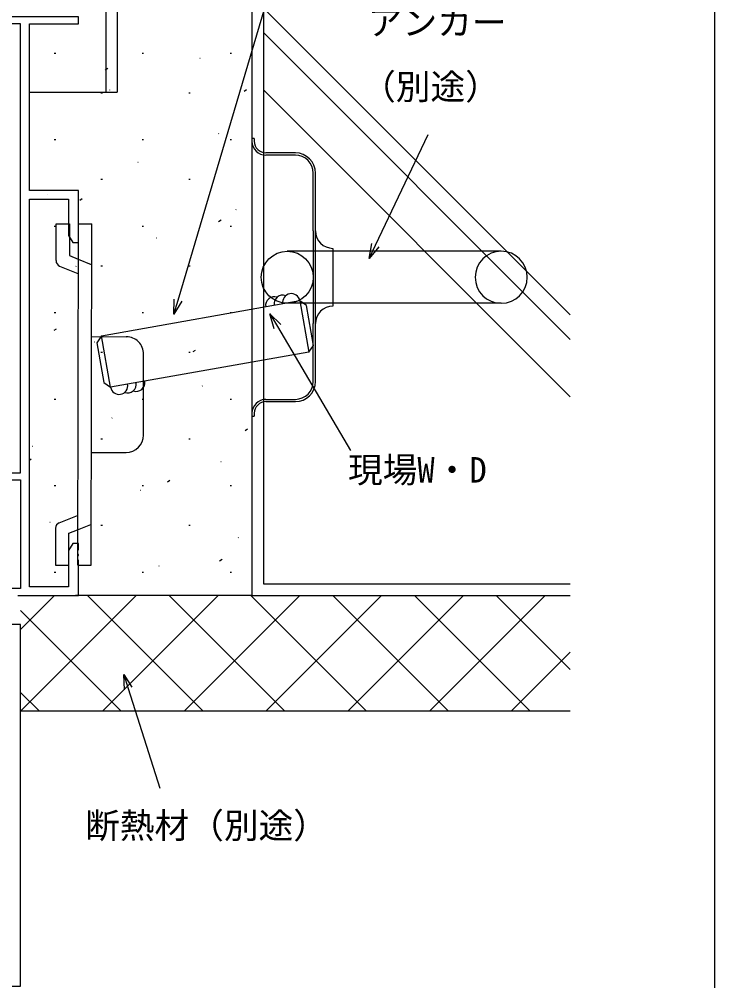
# Model space of a CAD drawing. Units: millimetres, scale not verified. Extents: x -437 to 438, y -344 to 341.
# Drawn here: x 317.9 to 438.2, y -202.8 to -36.6 of the extents above; entities that cross this region are included whole.
import ezdxf
from ezdxf.enums import TextEntityAlignment as Align

# ---------------------------------------------------------------- set-up
doc = ezdxf.new("R2010")
doc.units = ezdxf.units.MM
doc.header["$LTSCALE"] = 2
for name, color, linetype in [('0-2_YKK_11', 7, 'Continuous'), ('0-4_YKK_12', 2, 'Continuous'), ('0-5_YKK_13', 4, 'Continuous'), ('0-7_YKK_D', 6, 'Continuous'), ('0-8_YKK_ZWAK', 7, 'Continuous'), ('0-9_YSS_K', 3, 'Continuous')]:
    doc.layers.add(name, color=color, linetype=linetype)
doc.styles.add('ＭＳ ゴシック', font='')
doc.styles.get('ＭＳ ゴシック').set_extended_font_data('MS Gothic')

msp = doc.modelspace()

# ---------------------------------------------------------------- linework, layer by layer
at = {"layer": '0-2_YKK_11'}
for points in [[(319.667, -37.4), (328.167, -37.4), (328.167, -36.2), (303.167, -36.2), (303.167, -41.7), (302.167, -41.7)], [(317.667, -136.2), (328.167, -136.2), (328.167, -130.158), (328.047, -129.975), (328.047, -129.425), (328.167, -129.242), (328.167, -129.158), (328.047, -128.975), (328.047, -128.425), (328.167, -128.242), (328.167, -127.2), (327.167, -127.2), (326.467, -128.413), (326.467, -134.7), (319.667, -134.7), (319.667, -67.7), (326.467, -67.7), (326.467, -73.988), (327.167, -75.2), (328.167, -75.2), (328.167, -66.2), (319.667, -66.2), (319.667, -37.4)], [(280.967, -116.2), (318.167, -116.2), (318.167, -135), (311.667, -135)]]:
    msp.add_lwpolyline(points, dxfattribs=at)
msp.add_lwpolyline([(318.167, -115), (318.167, -37.4), (304.667, -37.4), (304.667, -43.2), (303.667, -43.2), (303.667, -115)], close=True, dxfattribs=at)
at = {"layer": '0-4_YKK_12'}
for p, q in [((332.867, 23.8), (332.867, -49.204)), ((319.667, -49.206), (334.867, -49.206))]:
    msp.add_line(p, q, dxfattribs=at)
msp.add_lwpolyline([(334.867, 48.795), (334.867, 23.8), (334.867, -49.204)], dxfattribs=at)
at = {"layer": '0-5_YKK_13'}
for p, q in [((358.167, -57.2), (358.167, -57.7)), ((358.567, -57.2), (358.167, -57.2)), ((358.167, -57.7), (358.167, -104.7)), ((358.567, -57.2), (358.567, -57.7)), ((365.667, -59.7), (360.567, -59.7)), ((365.667, -60.1), (360.567, -60.1)), ((368.767, -73.2), (368.767, -63.2)), ((369.167, -73.2), (369.167, -63.2)), ((324.281, -78.327), (324.291, -71.95)), ((324.292, -71.95), (326.592, -71.954)), ((326.591, -71.954), (326.583, -77.454)), ((328.071, -130.956), (328.167, -71.956)), ((328.165, -71.956), (330.463, -71.96)), ((330.371, -130.96), (330.463, -71.96)), ((368.767, -73.2), (368.767, -89.2)), ((369.167, -89.2), (369.167, -73.2)), ((372.167, -76.2), (372.167, -86.2)), ((401.267, -76.7), (364.267, -76.7)), ((324.905, -79.255), (328.078, -80.543)), ((401.267, -85.7), (364.267, -85.7)), ((368.767, -99.2), (368.767, -89.2)), ((369.167, -99.2), (369.167, -89.2)), ((330.435, -91.46), (336.435, -91.47)), ((339.407, -108.474), (339.43, -94.475)), ((360.567, -102.3), (365.667, -102.3)), ((360.567, -102.7), (365.667, -102.7)), ((358.167, -104.7), (358.167, -105.2)), ((358.567, -104.7), (358.567, -105.2)), ((358.167, -105.2), (358.567, -105.2)), ((330.404, -111.46), (336.402, -111.469)), ((324.834, -123.646), (328.011, -122.369)), ((324.207, -124.572), (324.197, -130.949)), ((328.007, -124.849), (330.309, -123.923)), ((326.497, -130.953), (326.506, -125.453)), ((326.506, -125.453), (328.007, -124.849)), ((324.197, -130.95), (326.497, -130.953)), ((328.071, -130.956), (330.371, -130.959))]:
    msp.add_line(p, q, dxfattribs=at)
msp.add_lwpolyline([(326.583, -77.454), (328.082, -78.062), (330.38, -78.995)], dxfattribs=at)
msp.add_circle((364.267, -81.2), 4.5, dxfattribs=at)
for centre, radius, start, end in [((360.567, -57.7), 2.4, 180, 270), ((360.567, -57.7), 2, 180, 270), ((365.667, -63.2), 3.5, 0, 90), ((365.667, -63.2), 3.1, 0, 90), ((372.167, -73.2), 3, 180, 270), ((401.267, -81.2), 4.5, 90, 270), ((401.267, -81.2), 4.5, 270, 90), ((325.281, -78.329), 1, 179.90534, 247.9075), ((372.167, -89.2), 3, 90, 180), ((336.43, -94.47), 3, 359.90656, 89.9066), ((365.667, -99.2), 3.1, 270, 0), ((365.667, -99.2), 3.5, 270, 0), ((360.567, -104.7), 2.4, 90, 180), ((360.567, -104.7), 2, 90, 180), ((336.407, -108.469), 3, 269.90689, 359.90656), ((325.207, -124.574), 1, 111.90869, 179.90534)]:
    msp.add_arc(centre, radius, start, end, dxfattribs=at)
at = {"layer": '0-7_YKK_D'}
for points in [[(344.666, -87.605), (345.392, -85.16), (367.671, -10.081)], [(378.417, -77.948), (379.512, -75.645), (388.608, -56.503)], [(380.129, -75.938), (378.417, -77.948), (378.894, -75.352)], [(346.047, -85.355), (344.666, -87.605), (344.736, -84.966)], [(361.987, -90.085), (361.28, -87.541), (363.164, -89.39)], [(361.28, -87.541), (362.576, -89.737), (375.183, -111.117)], [(336.098, -152.483), (335.981, -149.846), (337.401, -152.071)], [(335.981, -149.846), (336.75, -152.277), (342.206, -169.525)]]:
    msp.add_lwpolyline(points, dxfattribs=at)
at = {"layer": '0-8_YKK_ZWAK'}
msp.add_lwpolyline([(-436.8, -343.7), (438.2, -343.7), (438.2, 306.3)], dxfattribs=at)
at = {"layer": '0-9_YSS_K'}
for p, q in [((360.167, -34.667), (413.202, -87.702)), ((360.167, -38.91), (413.202, -91.945)), ((323.977, -42.445), (324.227, -42.445)), ((339.177, -42.445), (339.427, -42.445)), ((354.377, -42.445), (354.627, -42.445)), ((349.16, -43.323), (349.207, -43.306)), ((332.805, -45.329), (333.222, -45.053)), ((332.052, -49.32), (332.302, -49.32)), ((333.559, -48.847), (333.606, -48.83)), ((347.252, -49.32), (347.502, -49.32)), ((356.819, -49.023), (357.236, -48.747)), ((360.167, -48.809), (413.202, -101.844)), ((352.39, -56.383), (352.437, -56.367)), ((323.977, -57.395), (324.227, -57.395)), ((339.177, -57.395), (339.427, -57.395)), ((354.377, -57.395), (354.627, -57.395)), ((338.439, -61.324), (338.486, -61.307)), ((332.052, -64.27), (332.302, -64.27)), ((347.252, -64.27), (347.502, -64.27)), ((322.838, -66.848), (322.885, -66.832)), ((328.383, -67.845), (328.8, -67.569)), ((355.384, -69.528), (355.432, -69.511)), ((352.397, -71.539), (352.813, -71.263)), ((323.977, -72.345), (324.227, -72.345)), ((339.177, -72.345), (339.427, -72.345)), ((354.377, -72.345), (354.627, -72.345)), ((341.669, -74.385), (341.716, -74.368)), ((327.718, -79.325), (327.765, -79.308)), ((332.052, -79.22), (332.302, -79.22)), ((347.252, -79.22), (347.502, -79.22)), ((366.45, -85.271), (332.146, -91.352)), ((323.977, -87.295), (324.227, -87.295)), ((339.177, -87.295), (339.427, -87.295)), ((344.663, -87.529), (344.711, -87.512)), ((354.377, -87.295), (354.627, -87.295)), ((323.961, -90.361), (324.378, -90.085)), ((330.948, -92.386), (330.995, -92.369)), ((332.052, -94.17), (332.302, -94.17)), ((368.021, -94.133), (333.717, -100.214)), ((347.252, -94.17), (347.502, -94.17)), ((347.974, -94.055), (348.391, -93.779)), ((349.543, -100.006), (349.59, -99.989)), ((323.977, -102.245), (324.227, -102.245)), ((339.177, -102.245), (339.427, -102.245)), ((354.377, -102.245), (354.627, -102.245)), ((333.942, -105.53), (333.99, -105.514)), ((356.999, -107.671), (357.416, -107.395)), ((332.052, -109.12), (332.302, -109.12)), ((347.252, -109.12), (347.502, -109.12)), ((320.227, -110.387), (320.274, -110.371)), ((319.735, -112.747), (319.956, -112.601)), ((352.773, -113.067), (352.82, -113.05)), ((343.552, -116.571), (343.969, -116.295)), ((323.977, -117.195), (324.227, -117.195)), ((338.822, -118.007), (338.869, -117.99)), ((339.177, -117.195), (339.427, -117.195)), ((354.377, -117.195), (354.627, -117.195)), ((323.221, -123.532), (323.269, -123.515)), ((332.052, -124.07), (332.302, -124.07)), ((347.252, -124.07), (347.502, -124.07)), ((355.768, -126.211), (355.815, -126.194)), ((342.052, -131.068), (342.099, -131.051)), ((352.576, -130.187), (352.993, -129.911)), ((323.977, -132.145), (324.227, -132.145)), ((339.177, -132.145), (339.427, -132.145)), ((354.377, -132.145), (354.627, -132.145)), ((338.165, -136.2), (318.167, -156.198)), ((324.023, -136.2), (318.167, -142.056)), ((358.167, -136.2), (327.667, -136.2)), ((349.706, -156.2), (329.706, -136.2)), ((352.307, -136.2), (332.307, -156.2)), ((363.848, -156.2), (343.848, -136.2)), ((366.449, -136.2), (346.449, -156.2)), ((377.991, -156.2), (357.991, -136.2)), ((380.591, -136.2), (360.591, -156.2)), ((392.133, -156.2), (372.133, -136.2)), ((394.733, -136.2), (374.733, -156.2)), ((406.275, -156.2), (386.275, -136.2)), ((408.876, -136.2), (388.876, -156.2)), ((413.202, -148.985), (400.417, -136.2)), ((335.564, -156.2), (318.167, -138.803)), ((413.202, -146.016), (403.018, -156.2)), ((321.422, -156.2), (318.167, -152.945)), ((413.202, -156.2), (318.167, -156.2))]:
    msp.add_line(p, q, dxfattribs=at)
for points in [[(413.202, 13.8), (328.167, 13.8), (328.167, -21.2), (358.167, -28.7), (358.167, -136.2), (413.202, -136.2)], [(413.202, 11.8), (330.167, 11.8), (330.167, -19.639), (360.167, -27.139), (360.167, -134.2), (413.202, -134.2)]]:
    msp.add_lwpolyline(points, dxfattribs=at)
for points in [[(366.45, -85.271), (368.021, -94.133), (368.831, -92.973), (367.609, -86.081)], [(333.717, -100.211), (332.146, -91.35), (331.335, -92.509), (332.557, -99.401)], [(318.167, -141.2), (301.167, -141.2), (301.167, -156.2), (298.167, -156.2), (298.167, -228.7), (318.167, -228.7), (318.167, -218.7), (313.167, -218.7), (313.167, -203.7), (318.167, -203.7)]]:
    msp.add_lwpolyline(points, close=True, dxfattribs=at)
for centre, start, end in [((362.02, -86.055), 70.04391, 190.04392), ((363.497, -85.794), 70.04391, 190.04392), ((364.974, -85.532), 10.04394, 190.04392), ((335.192, -99.947), 190.04394, 10.04392), ((336.669, -99.685), 250.04391, 10.04392), ((338.146, -99.424), 250.04391, 10.04392)]:
    msp.add_arc(centre, 1.5, start, end, dxfattribs=at)

# ---------------------------------------------------------------- texts
at = {"layer": '0-7_YKK_D', "style": 'ＭＳ ゴシック'}
for s, p in [('アンカー', (378.201, -40.657)), ('（別途）', (377.041, -51.782)), ('現場W・D', (374.773, -118.004)), ('断熱材（別途）', (329.308, -179.485))]:
    msp.add_text(s, height=4.399, dxfattribs=at).set_placement(p, align=Align.BOTTOM_LEFT)

doc.saveas('drawing.dxf')
